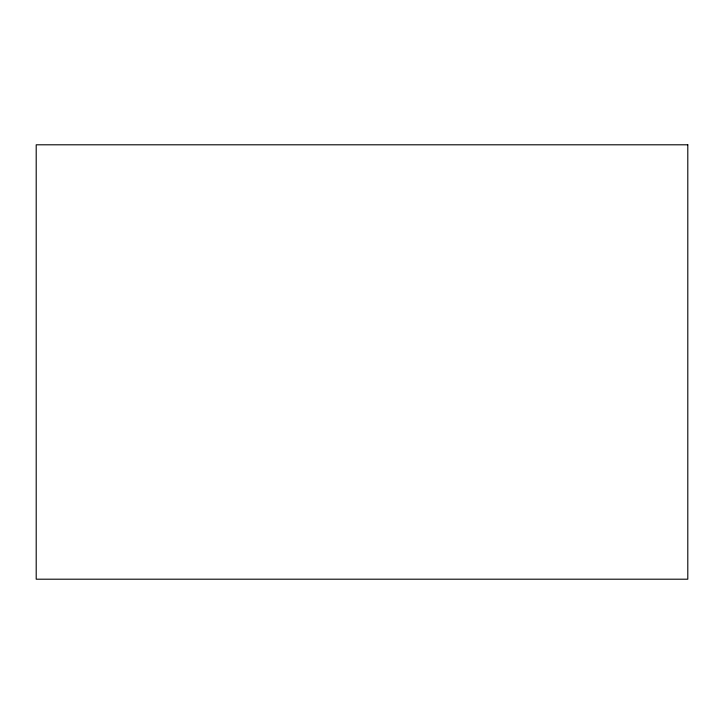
<?xml version="1.0" encoding="UTF-8"?>
<svg xmlns="http://www.w3.org/2000/svg" width="724" height="724" viewBox="0 0 724 724"><rect width="100%" height="100%" fill="white"/><g stroke="black" fill="none" stroke-linecap="round" stroke-linejoin="round"><path stroke-width="1.09" d="M687.8 144.8L36.2 144.8L36.2 579.2L687.8 579.2L687.8 144.8"/></g></svg>
